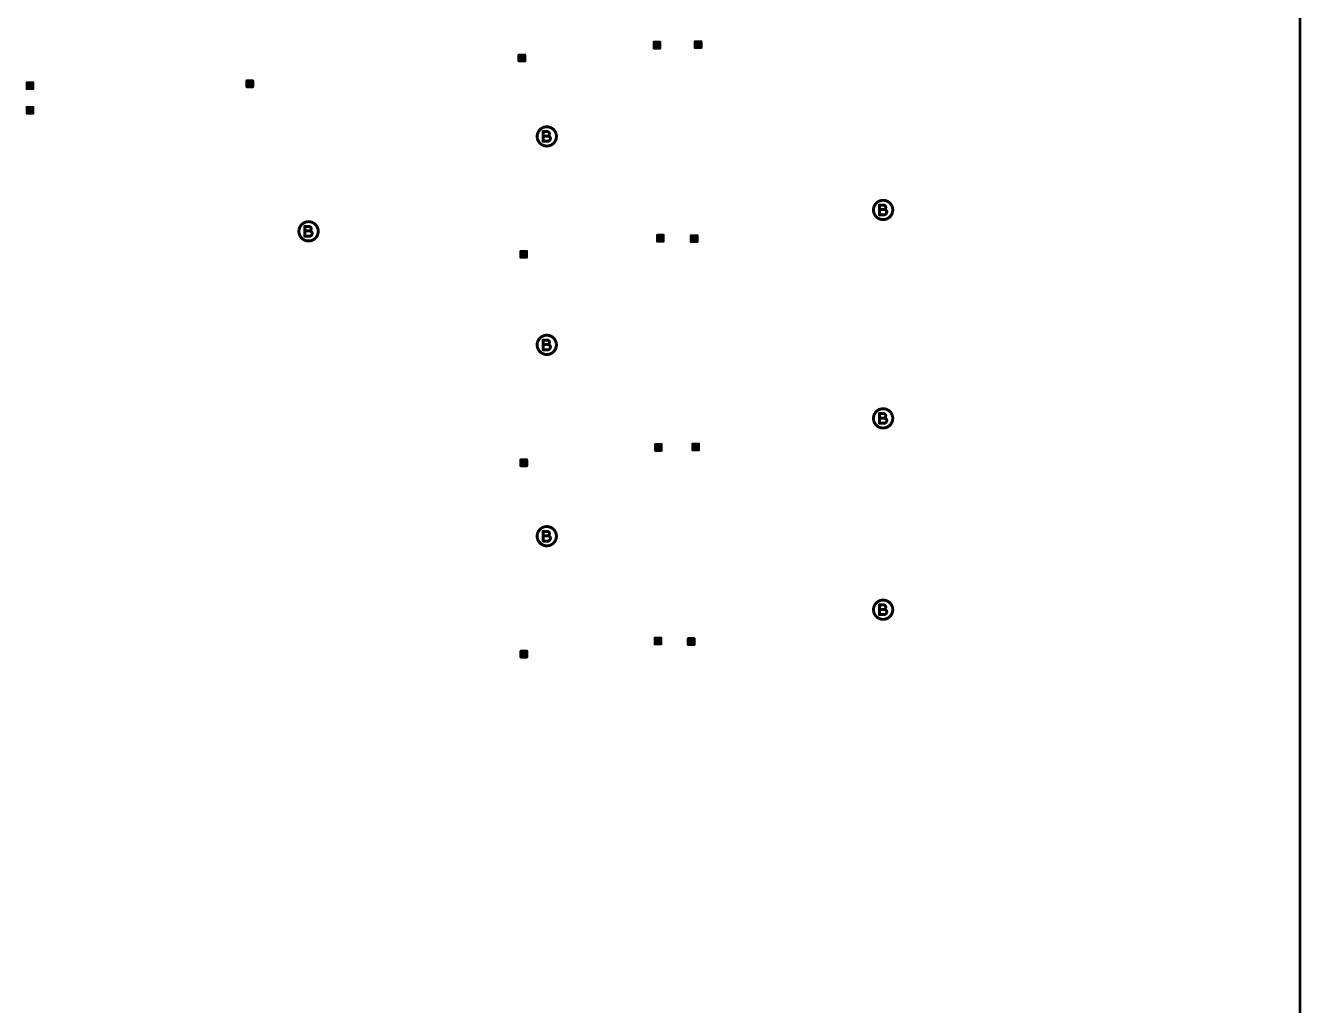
# Model space of a CAD drawing. Extents: x -18 to 16.1, y -6.6 to 15.5.
# Drawn here: x 1.926 to 4.531, y 1.167 to 3.167 of the extents above; entities that cross this region are included whole.
import ezdxf

# ---------------------------------------------------------------- set-up
doc = ezdxf.new("R2010")
doc.units = 0
doc.layers.get('0').update_dxf_attribs({"linetype": 'CONTINUOUS'})
doc.layers.add('FAB', color=13, linetype='CONTINUOUS')

# ---------------------------------------------------------------- blocks, each defined once
blk = doc.blocks.new('ROUND_1')
at = {"const_width": 0.003}
blk.add_lwpolyline([(-0.0015, 0, 1), (0.0015, 0, 1)], format="xyb", close=True, dxfattribs=at)

msp = doc.modelspace()

# ---------------------------------------------------------------- linework, layer by layer
at = {"layer": 'FAB', "const_width": 0.006}
for points in [[(4.5276, -0.3642), (4.5276, 5.9941)], [(3.209, 3.121), (3.209, 3.133)], [(3.209, 3.133), (3.221, 3.133)], [(3.2125, 3.124), (3.215, 3.13)], [(3.2166, 3.1261), (3.2134, 3.1261)], [(3.215, 3.13), (3.2175, 3.124)], [(3.221, 3.133), (3.221, 3.121)], [(3.293, 3.122), (3.293, 3.134)], [(3.293, 3.134), (3.305, 3.134)], [(3.2965, 3.125), (3.299, 3.131)], [(3.3006, 3.1271), (3.2974, 3.1271)], [(3.299, 3.131), (3.3015, 3.125)], [(3.305, 3.134), (3.305, 3.122)], [(2.9333, 3.0946), (2.9333, 3.1066)], [(2.9333, 3.1066), (2.9453, 3.1066)], [(2.9368, 3.0976), (2.9393, 3.1036)], [(2.9409, 3.0997), (2.9377, 3.0997)], [(2.9393, 3.1036), (2.9418, 3.0976)], [(2.9453, 3.1066), (2.9453, 3.0946)], [(3.221, 3.121), (3.209, 3.121)], [(3.305, 3.122), (3.293, 3.122)], [(2.9453, 3.0946), (2.9333, 3.0946)], [(1.9292, 3.0381), (1.9292, 3.0501)], [(1.9292, 3.0501), (1.9412, 3.0501)], [(1.9327, 3.0411), (1.9352, 3.0471)], [(1.9352, 3.0471), (1.9377, 3.0411)], [(1.9412, 3.0501), (1.9412, 3.0381)], [(2.3779, 3.0421), (2.3779, 3.0541)], [(2.3779, 3.0541), (2.3899, 3.0541)], [(2.3813, 3.0451), (2.3838, 3.0511)], [(2.3854, 3.0472), (2.3822, 3.0472)], [(2.3838, 3.0511), (2.3864, 3.0451)], [(2.3899, 3.0541), (2.3899, 3.0421)], [(1.9412, 3.0381), (1.9292, 3.0381)], [(1.9368, 3.0432), (1.9336, 3.0432)], [(2.3899, 3.0421), (2.3779, 3.0421)], [(1.9292, 2.9881), (1.9292, 3.0001)], [(1.9292, 3.0001), (1.9412, 3.0001)], [(1.9327, 2.9911), (1.9352, 2.9971)], [(1.9368, 2.9932), (1.9336, 2.9932)], [(1.9352, 2.9971), (1.9377, 2.9911)], [(1.9412, 3.0001), (1.9412, 2.9881)], [(1.9412, 2.9881), (1.9292, 2.9881)], [(2.9915, 2.9506), (2.9826, 2.9506)], [(2.9826, 2.9506), (2.9826, 2.9309)], [(2.9928, 2.9414), (2.9826, 2.9414)], [(2.9938, 2.9496), (2.9915, 2.9506)], [(2.9928, 2.9414), (2.9941, 2.9424)], [(2.9951, 2.9408), (2.9928, 2.9414)], [(2.9951, 2.9483), (2.9938, 2.9496)], [(2.9941, 2.9424), (2.9951, 2.944)], [(2.9957, 2.9463), (2.9951, 2.9483)], [(2.9951, 2.944), (2.9957, 2.9463)], [(2.997, 2.9388), (2.9951, 2.9408)], [(2.9826, 2.9309), (2.9934, 2.9309)], [(2.9934, 2.9309), (2.9957, 2.9322)], [(2.9957, 2.9322), (2.997, 2.9342)], [(2.9977, 2.9365), (2.997, 2.9388)], [(2.997, 2.9342), (2.9977, 2.9365)], [(3.678, 2.8006), (3.6691, 2.8006)], [(3.6691, 2.8006), (3.6691, 2.7809)], [(3.6793, 2.7914), (3.6691, 2.7914)], [(3.6803, 2.7996), (3.678, 2.8006)], [(3.6793, 2.7914), (3.6806, 2.7924)], [(3.6816, 2.7908), (3.6793, 2.7914)], [(3.6816, 2.7983), (3.6803, 2.7996)], [(3.6806, 2.7924), (3.6816, 2.794)], [(3.6822, 2.7963), (3.6816, 2.7983)], [(3.6816, 2.794), (3.6822, 2.7963)], [(3.6835, 2.7888), (3.6816, 2.7908)], [(3.6822, 2.7822), (3.6835, 2.7842)], [(3.6842, 2.7865), (3.6835, 2.7888)], [(3.6835, 2.7842), (3.6842, 2.7865)], [(3.6691, 2.7809), (3.6799, 2.7809)], [(3.6799, 2.7809), (3.6822, 2.7822)], [(2.5052, 2.757), (2.4963, 2.757)], [(2.4963, 2.757), (2.4963, 2.7373)], [(2.5065, 2.7478), (2.4963, 2.7478)], [(2.4963, 2.7373), (2.5072, 2.7373)], [(2.5075, 2.756), (2.5052, 2.757)], [(2.5065, 2.7478), (2.5078, 2.7488)], [(2.5088, 2.7471), (2.5065, 2.7478)], [(2.5072, 2.7373), (2.5095, 2.7386)], [(2.5088, 2.7547), (2.5075, 2.756)], [(2.5078, 2.7488), (2.5088, 2.7504)], [(2.5095, 2.7527), (2.5088, 2.7547)], [(2.5088, 2.7504), (2.5095, 2.7527)], [(2.5108, 2.7451), (2.5088, 2.7471)], [(2.5095, 2.7386), (2.5108, 2.7405)], [(2.5114, 2.7428), (2.5108, 2.7451)], [(2.5108, 2.7405), (2.5114, 2.7428)], [(3.216, 2.727), (3.216, 2.739)], [(3.216, 2.739), (3.228, 2.739)], [(3.2195, 2.73), (3.222, 2.736)], [(3.2236, 2.7321), (3.2204, 2.7321)], [(3.222, 2.736), (3.2245, 2.73)], [(3.228, 2.739), (3.228, 2.727)], [(3.285, 2.726), (3.285, 2.738)], [(3.285, 2.738), (3.297, 2.738)], [(3.2885, 2.729), (3.291, 2.735)], [(3.291, 2.735), (3.2935, 2.729)], [(3.297, 2.738), (3.297, 2.726)], [(2.937, 2.6942), (2.937, 2.7062)], [(2.937, 2.7062), (2.949, 2.7062)], [(2.949, 2.7062), (2.949, 2.6942)], [(3.228, 2.727), (3.216, 2.727)], [(3.297, 2.726), (3.285, 2.726)], [(3.2926, 2.7311), (3.2894, 2.7311)], [(2.949, 2.6942), (2.937, 2.6942)], [(2.9405, 2.6972), (2.943, 2.7032)], [(2.9446, 2.6993), (2.9414, 2.6993)], [(2.943, 2.7032), (2.9455, 2.6972)], [(2.9915, 2.5252), (2.9826, 2.5252)], [(2.9826, 2.5252), (2.9826, 2.5055)], [(2.9938, 2.5242), (2.9915, 2.5252)], [(2.9951, 2.5229), (2.9938, 2.5242)], [(2.9928, 2.516), (2.9826, 2.516)], [(2.9826, 2.5055), (2.9934, 2.5055)], [(2.9928, 2.516), (2.9941, 2.517)], [(2.9951, 2.5154), (2.9928, 2.516)], [(2.9934, 2.5055), (2.9957, 2.5068)], [(2.9941, 2.517), (2.9951, 2.5186)], [(2.9957, 2.5209), (2.9951, 2.5229)], [(2.9951, 2.5186), (2.9957, 2.5209)], [(2.997, 2.5134), (2.9951, 2.5154)], [(2.9957, 2.5068), (2.997, 2.5088)], [(2.9977, 2.5111), (2.997, 2.5134)], [(2.997, 2.5088), (2.9977, 2.5111)], [(3.678, 2.3752), (3.6691, 2.3752)], [(3.6691, 2.3752), (3.6691, 2.3555)], [(3.6803, 2.3742), (3.678, 2.3752)], [(3.6816, 2.3729), (3.6803, 2.3742)], [(3.6806, 2.367), (3.6816, 2.3686)], [(3.6822, 2.3709), (3.6816, 2.3729)], [(3.6816, 2.3686), (3.6822, 2.3709)], [(3.6793, 2.366), (3.6691, 2.366)], [(3.6691, 2.3555), (3.6799, 2.3555)], [(3.6793, 2.366), (3.6806, 2.367)], [(3.6816, 2.3654), (3.6793, 2.366)], [(3.6799, 2.3555), (3.6822, 2.3568)], [(3.6835, 2.3634), (3.6816, 2.3654)], [(3.6822, 2.3568), (3.6835, 2.3588)], [(3.6842, 2.3611), (3.6835, 2.3634)], [(3.6835, 2.3588), (3.6842, 2.3611)], [(3.212, 2.3), (3.212, 2.312)], [(3.212, 2.312), (3.224, 2.312)], [(3.224, 2.3), (3.212, 2.3)], [(3.2155, 2.303), (3.218, 2.309)], [(3.2196, 2.3051), (3.2164, 2.3051)], [(3.218, 2.309), (3.2205, 2.303)], [(3.224, 2.312), (3.224, 2.3)], [(3.288, 2.301), (3.288, 2.313)], [(3.288, 2.313), (3.3, 2.313)], [(3.3, 2.301), (3.288, 2.301)], [(3.2915, 2.304), (3.294, 2.31)], [(3.2956, 2.3061), (3.2924, 2.3061)], [(3.294, 2.31), (3.2965, 2.304)], [(3.3, 2.313), (3.3, 2.301)], [(2.9372, 2.2688), (2.9372, 2.2808)], [(2.9372, 2.2808), (2.9492, 2.2808)], [(2.9492, 2.2688), (2.9372, 2.2688)], [(2.9406, 2.2718), (2.9431, 2.2778)], [(2.9447, 2.2739), (2.9415, 2.2739)], [(2.9431, 2.2778), (2.9457, 2.2718)], [(2.9492, 2.2808), (2.9492, 2.2688)], [(2.9915, 2.1348), (2.9826, 2.1348)], [(2.9826, 2.1348), (2.9826, 2.1151)], [(2.9938, 2.1338), (2.9915, 2.1348)], [(2.9951, 2.1325), (2.9938, 2.1338)], [(2.9928, 2.1256), (2.9826, 2.1256)], [(2.9826, 2.1151), (2.9934, 2.1151)], [(2.9928, 2.1256), (2.9941, 2.1266)], [(2.9951, 2.125), (2.9928, 2.1256)], [(2.9934, 2.1151), (2.9957, 2.1164)], [(2.9941, 2.1266), (2.9951, 2.1283)], [(2.9957, 2.1306), (2.9951, 2.1325)], [(2.9951, 2.1283), (2.9957, 2.1306)], [(2.997, 2.123), (2.9951, 2.125)], [(2.9957, 2.1164), (2.997, 2.1184)], [(2.9977, 2.1207), (2.997, 2.123)], [(2.997, 2.1184), (2.9977, 2.1207)], [(3.678, 1.9848), (3.6691, 1.9848)], [(3.6691, 1.9848), (3.6691, 1.9651)], [(3.6803, 1.9838), (3.678, 1.9848)], [(3.6793, 1.9756), (3.6806, 1.9766)], [(3.6816, 1.9825), (3.6803, 1.9838)], [(3.6806, 1.9766), (3.6816, 1.9783)], [(3.6822, 1.9806), (3.6816, 1.9825)], [(3.6816, 1.9783), (3.6822, 1.9806)], [(3.6793, 1.9756), (3.6691, 1.9756)], [(3.6691, 1.9651), (3.6799, 1.9651)], [(3.6816, 1.975), (3.6793, 1.9756)], [(3.6799, 1.9651), (3.6822, 1.9664)], [(3.6835, 1.973), (3.6816, 1.975)], [(3.6822, 1.9664), (3.6835, 1.9684)], [(3.6842, 1.9707), (3.6835, 1.973)], [(3.6835, 1.9684), (3.6842, 1.9707)], [(3.211, 1.905), (3.211, 1.917)], [(3.211, 1.917), (3.223, 1.917)], [(3.223, 1.905), (3.211, 1.905)], [(3.2145, 1.908), (3.217, 1.914)], [(3.2186, 1.9101), (3.2154, 1.9101)], [(3.217, 1.914), (3.2195, 1.908)], [(3.223, 1.917), (3.223, 1.905)], [(3.279, 1.904), (3.279, 1.916)], [(3.279, 1.916), (3.291, 1.916)], [(3.291, 1.904), (3.279, 1.904)], [(3.2825, 1.907), (3.285, 1.913)], [(3.2866, 1.9091), (3.2834, 1.9091)], [(3.285, 1.913), (3.2875, 1.907)], [(3.291, 1.916), (3.291, 1.904)], [(2.9374, 1.8784), (2.9374, 1.8904)], [(2.9374, 1.8904), (2.9494, 1.8904)], [(2.9494, 1.8784), (2.9374, 1.8784)], [(2.9409, 1.8814), (2.9434, 1.8874)], [(2.945, 1.8835), (2.9418, 1.8835)], [(2.9434, 1.8874), (2.9459, 1.8814)], [(2.9494, 1.8904), (2.9494, 1.8784)]]:
    msp.add_lwpolyline(points, dxfattribs=at)
for points in [[(2.9705, 2.9407, 1), (3.0098, 2.9407, 1)], [(3.657, 2.7907, 1), (3.6963, 2.7907, 1)], [(2.4842, 2.7471, 1), (2.5236, 2.7471, 1)], [(2.9705, 2.5154, 1), (3.0098, 2.5154, 1)], [(3.657, 2.3654, 1), (3.6963, 2.3654, 1)], [(2.9705, 2.125, 1), (3.0098, 2.125, 1)], [(3.657, 1.975, 1), (3.6963, 1.975, 1)]]:
    msp.add_lwpolyline(points, format="xyb", close=True, dxfattribs=at)

# ---------------------------------------------------------------- block references
at = {"layer": 'FAB'}
for p in [(3.209, 3.133), (3.209, 3.133), (3.2125, 3.124), (3.2134, 3.1261), (3.215, 3.13), (3.215, 3.13), (3.2166, 3.1261), (3.2175, 3.124), (3.221, 3.133), (3.221, 3.133), (3.293, 3.134), (3.293, 3.134), (3.2965, 3.125), (3.2974, 3.1271), (3.299, 3.131), (3.299, 3.131), (3.3006, 3.1271), (3.3015, 3.125), (3.305, 3.134), (3.305, 3.134), (2.9333, 3.1066), (2.9333, 3.1066), (2.9368, 3.0976), (2.9377, 3.0997), (2.9393, 3.1036), (2.9393, 3.1036), (2.9409, 3.0997), (2.9418, 3.0976), (2.9453, 3.1066), (2.9453, 3.1066), (3.209, 3.121), (3.209, 3.121), (3.221, 3.121), (3.221, 3.121), (3.293, 3.122), (3.293, 3.122), (3.305, 3.122), (3.305, 3.122), (2.9333, 3.0946), (2.9333, 3.0946), (2.9453, 3.0946), (2.9453, 3.0946), (1.9292, 3.0501), (1.9292, 3.0501), (1.9352, 3.0471), (1.9352, 3.0471), (1.9412, 3.0501), (1.9412, 3.0501), (2.3779, 3.0541), (2.3779, 3.0541), (2.3813, 3.0451), (2.3822, 3.0472), (2.3838, 3.0511), (2.3838, 3.0511), (2.3854, 3.0472), (2.3864, 3.0451), (2.3899, 3.0541), (2.3899, 3.0541), (1.9292, 3.0381), (1.9292, 3.0381), (1.9327, 3.0411), (1.9336, 3.0432), (1.9368, 3.0432), (1.9377, 3.0411), (1.9412, 3.0381), (1.9412, 3.0381), (2.3779, 3.0421), (2.3779, 3.0421), (2.3899, 3.0421), (2.3899, 3.0421), (1.9292, 3.0001), (1.9292, 3.0001), (1.9336, 2.9932), (1.9352, 2.9971), (1.9352, 2.9971), (1.9368, 2.9932), (1.9412, 3.0001), (1.9412, 3.0001), (1.9292, 2.9881), (1.9292, 2.9881), (1.9327, 2.9911), (1.9377, 2.9911), (1.9412, 2.9881), (1.9412, 2.9881), (2.9826, 2.9506), (2.9826, 2.9506), (2.9826, 2.9414), (2.9915, 2.9506), (2.9915, 2.9506), (2.9928, 2.9414), (2.9928, 2.9414), (2.9928, 2.9414), (2.9938, 2.9496), (2.9938, 2.9496), (2.9941, 2.9424), (2.9941, 2.9424), (2.9951, 2.9483), (2.9951, 2.9483), (2.9951, 2.944), (2.9951, 2.944), (2.9951, 2.9408), (2.9951, 2.9408), (2.9957, 2.9463), (2.9957, 2.9463), (2.9826, 2.9309), (2.9826, 2.9309), (2.9934, 2.9309), (2.9934, 2.9309), (2.9957, 2.9322), (2.9957, 2.9322), (2.997, 2.9388), (2.997, 2.9388), (2.997, 2.9342), (2.997, 2.9342), (2.9977, 2.9365), (2.9977, 2.9365), (3.6691, 2.8006), (3.6691, 2.8006), (3.6691, 2.7914), (3.678, 2.8006), (3.678, 2.8006), (3.6793, 2.7914), (3.6793, 2.7914), (3.6793, 2.7914), (3.6803, 2.7996), (3.6803, 2.7996), (3.6806, 2.7924), (3.6806, 2.7924), (3.6816, 2.7983), (3.6816, 2.7983), (3.6816, 2.794), (3.6816, 2.794), (3.6816, 2.7908), (3.6816, 2.7908), (3.6822, 2.7963), (3.6822, 2.7963), (3.6835, 2.7888), (3.6835, 2.7888), (3.6835, 2.7842), (3.6835, 2.7842), (3.6842, 2.7865), (3.6842, 2.7865), (3.6691, 2.7809), (3.6691, 2.7809), (3.6799, 2.7809), (3.6799, 2.7809), (3.6822, 2.7822), (3.6822, 2.7822), (2.4963, 2.757), (2.4963, 2.757), (2.4963, 2.7478), (2.4963, 2.7373), (2.4963, 2.7373), (2.5052, 2.757), (2.5052, 2.757), (2.5065, 2.7478), (2.5065, 2.7478), (2.5065, 2.7478), (2.5072, 2.7373), (2.5072, 2.7373), (2.5075, 2.756), (2.5075, 2.756), (2.5078, 2.7488), (2.5078, 2.7488), (2.5088, 2.7547), (2.5088, 2.7547), (2.5088, 2.7504), (2.5088, 2.7504), (2.5088, 2.7471), (2.5088, 2.7471), (2.5095, 2.7527), (2.5095, 2.7527), (2.5095, 2.7386), (2.5095, 2.7386), (2.5108, 2.7451), (2.5108, 2.7451), (2.5108, 2.7405), (2.5108, 2.7405), (2.5114, 2.7428), (2.5114, 2.7428), (3.216, 2.739), (3.216, 2.739), (3.2204, 2.7321), (3.222, 2.736), (3.222, 2.736), (3.2236, 2.7321), (3.228, 2.739), (3.228, 2.739), (3.285, 2.738), (3.285, 2.738), (3.291, 2.735), (3.291, 2.735), (3.297, 2.738), (3.297, 2.738), (2.937, 2.7062), (2.937, 2.7062), (2.949, 2.7062), (2.949, 2.7062), (3.216, 2.727), (3.216, 2.727), (3.2195, 2.73), (3.2245, 2.73), (3.228, 2.727), (3.228, 2.727), (3.285, 2.726), (3.285, 2.726), (3.2885, 2.729), (3.2894, 2.7311), (3.2926, 2.7311), (3.2935, 2.729), (3.297, 2.726), (3.297, 2.726), (2.937, 2.6942), (2.937, 2.6942), (2.9405, 2.6972), (2.9414, 2.6993), (2.943, 2.7032), (2.943, 2.7032), (2.9446, 2.6993), (2.9455, 2.6972), (2.949, 2.6942), (2.949, 2.6942), (2.9826, 2.5252), (2.9826, 2.5252), (2.9915, 2.5252), (2.9915, 2.5252), (2.9938, 2.5242), (2.9938, 2.5242), (2.9826, 2.516), (2.9826, 2.5055), (2.9826, 2.5055), (2.9928, 2.516), (2.9928, 2.516), (2.9928, 2.516), (2.9934, 2.5055), (2.9934, 2.5055), (2.9941, 2.517), (2.9941, 2.517), (2.9951, 2.5229), (2.9951, 2.5229), (2.9951, 2.5186), (2.9951, 2.5186), (2.9951, 2.5154), (2.9951, 2.5154), (2.9957, 2.5209), (2.9957, 2.5209), (2.9957, 2.5068), (2.9957, 2.5068), (2.997, 2.5134), (2.997, 2.5134), (2.997, 2.5088), (2.997, 2.5088), (2.9977, 2.5111), (2.9977, 2.5111), (3.6691, 2.3752), (3.6691, 2.3752), (3.678, 2.3752), (3.678, 2.3752), (3.6803, 2.3742), (3.6803, 2.3742), (3.6816, 2.3729), (3.6816, 2.3729), (3.6816, 2.3686), (3.6816, 2.3686), (3.6822, 2.3709), (3.6822, 2.3709), (3.6691, 2.366), (3.6691, 2.3555), (3.6691, 2.3555), (3.6793, 2.366), (3.6793, 2.366), (3.6793, 2.366), (3.6799, 2.3555), (3.6799, 2.3555), (3.6806, 2.367), (3.6806, 2.367), (3.6816, 2.3654), (3.6816, 2.3654), (3.6822, 2.3568), (3.6822, 2.3568), (3.6835, 2.3634), (3.6835, 2.3634), (3.6835, 2.3588), (3.6835, 2.3588), (3.6842, 2.3611), (3.6842, 2.3611), (3.212, 2.312), (3.212, 2.312), (3.212, 2.3), (3.212, 2.3), (3.2155, 2.303), (3.2164, 2.3051), (3.218, 2.309), (3.218, 2.309), (3.2196, 2.3051), (3.2205, 2.303), (3.224, 2.312), (3.224, 2.312), (3.224, 2.3), (3.224, 2.3), (3.288, 2.313), (3.288, 2.313), (3.288, 2.301), (3.288, 2.301), (3.2915, 2.304), (3.2924, 2.3061), (3.294, 2.31), (3.294, 2.31), (3.2956, 2.3061), (3.2965, 2.304), (3.3, 2.313), (3.3, 2.313), (3.3, 2.301), (3.3, 2.301), (2.9372, 2.2808), (2.9372, 2.2808), (2.9372, 2.2688), (2.9372, 2.2688), (2.9406, 2.2718), (2.9415, 2.2739), (2.9431, 2.2778), (2.9431, 2.2778), (2.9447, 2.2739), (2.9457, 2.2718), (2.9492, 2.2808), (2.9492, 2.2808), (2.9492, 2.2688), (2.9492, 2.2688), (2.9826, 2.1348), (2.9826, 2.1348), (2.9915, 2.1348), (2.9915, 2.1348), (2.9938, 2.1338), (2.9938, 2.1338), (2.9826, 2.1256), (2.9826, 2.1151), (2.9826, 2.1151), (2.9928, 2.1256), (2.9928, 2.1256), (2.9928, 2.1256), (2.9934, 2.1151), (2.9934, 2.1151), (2.9941, 2.1266), (2.9941, 2.1266), (2.9951, 2.1325), (2.9951, 2.1325), (2.9951, 2.1283), (2.9951, 2.1283), (2.9951, 2.125), (2.9951, 2.125), (2.9957, 2.1306), (2.9957, 2.1306), (2.9957, 2.1164), (2.9957, 2.1164), (2.997, 2.123), (2.997, 2.123), (2.997, 2.1184), (2.997, 2.1184), (2.9977, 2.1207), (2.9977, 2.1207), (3.6691, 1.9848), (3.6691, 1.9848), (3.678, 1.9848), (3.678, 1.9848), (3.6803, 1.9838), (3.6803, 1.9838), (3.6806, 1.9766), (3.6806, 1.9766), (3.6816, 1.9825), (3.6816, 1.9825), (3.6816, 1.9783), (3.6816, 1.9783), (3.6822, 1.9806), (3.6822, 1.9806), (3.6691, 1.9756), (3.6691, 1.9651), (3.6691, 1.9651), (3.6793, 1.9756), (3.6793, 1.9756), (3.6793, 1.9756), (3.6799, 1.9651), (3.6799, 1.9651), (3.6816, 1.975), (3.6816, 1.975), (3.6822, 1.9664), (3.6822, 1.9664), (3.6835, 1.973), (3.6835, 1.973), (3.6835, 1.9684), (3.6835, 1.9684), (3.6842, 1.9707), (3.6842, 1.9707), (3.211, 1.917), (3.211, 1.917), (3.211, 1.905), (3.211, 1.905), (3.2145, 1.908), (3.2154, 1.9101), (3.217, 1.914), (3.217, 1.914), (3.2186, 1.9101), (3.2195, 1.908), (3.223, 1.917), (3.223, 1.917), (3.223, 1.905), (3.223, 1.905), (3.279, 1.916), (3.279, 1.916), (3.279, 1.904), (3.279, 1.904), (3.2825, 1.907), (3.2834, 1.9091), (3.285, 1.913), (3.285, 1.913), (3.2866, 1.9091), (3.2875, 1.907), (3.291, 1.916), (3.291, 1.916), (3.291, 1.904), (3.291, 1.904), (2.9374, 1.8904), (2.9374, 1.8904), (2.9374, 1.8784), (2.9374, 1.8784), (2.9409, 1.8814), (2.9418, 1.8835), (2.9434, 1.8874), (2.9434, 1.8874), (2.945, 1.8835), (2.9459, 1.8814), (2.9494, 1.8904), (2.9494, 1.8904), (2.9494, 1.8784), (2.9494, 1.8784)]:
    msp.add_blockref('ROUND_1', p, dxfattribs=at)

doc.saveas('drawing.dxf')
